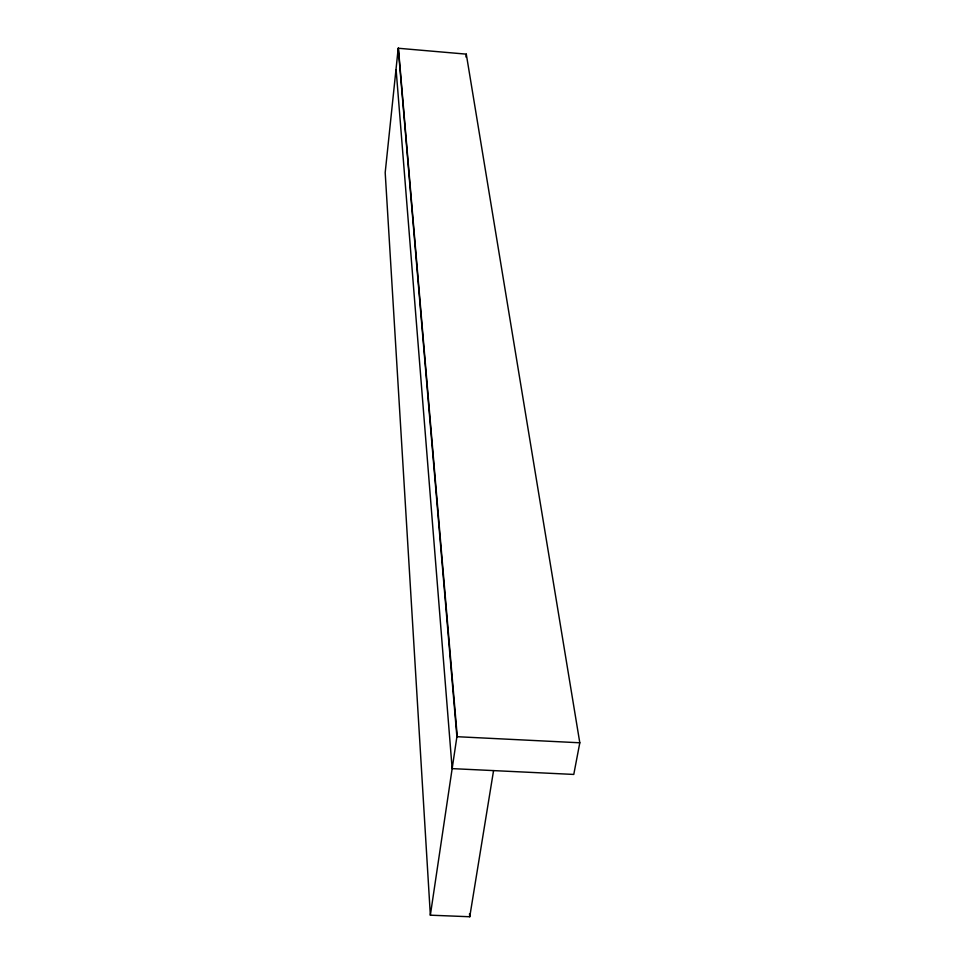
<?xml version="1.0" encoding="UTF-8"?>
<svg xmlns="http://www.w3.org/2000/svg" width="965" height="965" viewBox="0 0 965 965"><rect width="100%" height="100%" fill="white"/><g stroke="black" fill="none" stroke-linecap="round" stroke-linejoin="round"><path stroke-width="1.45" d="M396.145 70.011L452.151 768.623L573.777 774.437L579.808 742.785L466.288 54.137L398.219 48.25L385.192 172.578L430.354 915.182L469.75 916.75L493.561 770.601M465.938 57.019L466.288 54.137M430.354 915.182L456.903 736.693L398.219 48.25M456.903 736.693L579.808 742.785M398.424 48.262L457.277 736.705M469.497 913.746L469.75 916.75"/></g></svg>
